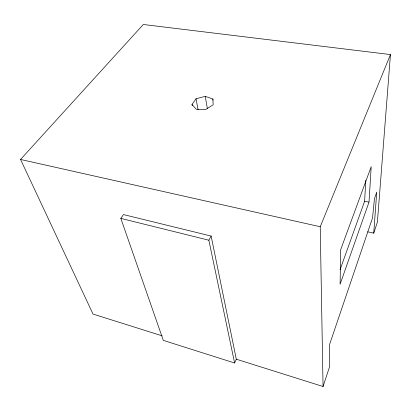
<?xml version="1.0" encoding="UTF-8"?>
<svg xmlns="http://www.w3.org/2000/svg" width="411" height="411" viewBox="0 0 411 411"><rect width="100%" height="100%" fill="white"/><g stroke="black" fill="none" stroke-linecap="round" stroke-linejoin="round"><path stroke-width="0.62" d="M340.02 269.806L364.629 201.231L365.775 180.352M369.011 202.13L371.205 166.661L340.698 249.631L340.092 284.263L369.011 202.13L364.629 201.231M367.67 231.814L373.738 233.155L376.738 192.101L374.426 198.796L372.572 217.794L329.668 344.238L329.714 366.345L323.051 386.51L236.304 359.188L211.136 236.063L123.47 214.578L120.829 218.385L163.306 340.365L234.609 363.005L236.304 359.188M162.17 335.844L93.02 314.066L20.55 159.458L143.295 24.49L390.45 54.571L377.401 222.074L373.738 233.155M323.051 386.51L320.231 226.744L390.45 54.571M234.609 363.005L208.85 240.209L211.136 236.063M192.24 105.704L192.004 104.476L196.032 98.774L205.238 96.354L212.857 98.979L213.057 100.207M20.55 159.458L320.231 226.744M120.829 218.385L208.85 240.209M192.004 104.476L196.294 109.254L205.798 109.403L213.186 104.779L212.857 98.979M196.032 98.774L198.087 109.783M205.238 96.354L207.36 108.602"/></g></svg>
